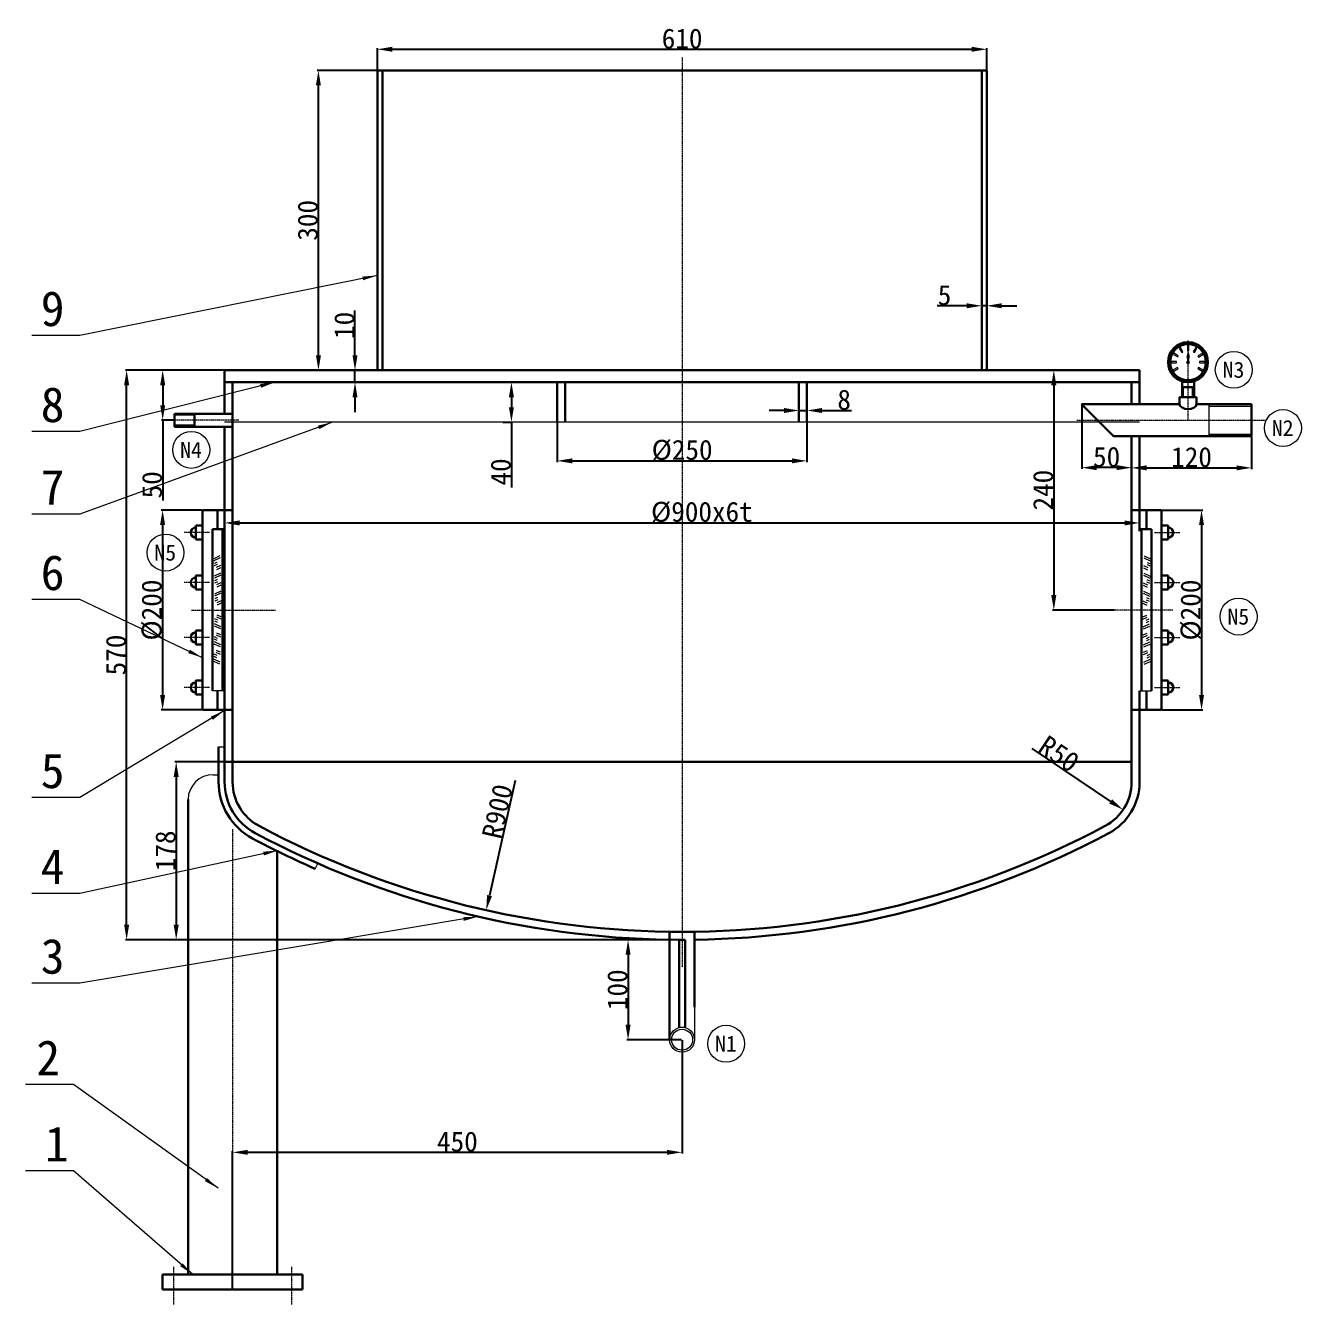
# Model space of a CAD drawing. Header units: millimetres. Extents: x 28206 to 36308, y 18744 to 24247.
# Drawn here: x 35006 to 36283, y 20072 to 21352 of the extents above; entities that cross this region are included whole.
import ezdxf

# ---------------------------------------------------------------- set-up
doc = ezdxf.new("R2010")
doc.units = ezdxf.units.MM
doc.header["$LTSCALE"] = 0.2
doc.linetypes.add('ACAD_ISO10W100', pattern=[18, 12, -3, 0, -3])
for name, color, linetype, lineweight in [('2', 1, 'Continuous', 18), ('中心线', 5, 'ACAD_ISO10W100', 13), ('粗实线', 1, 'Continuous', 30), ('细实线', 6, 'Continuous', 13)]:
    doc.layers.add(name, color=color, linetype=linetype, lineweight=lineweight)
doc.dimstyles.new('ISO-25', dxfattribs={"dimtxt": 20, "dimasz": 15, "dimexe": 1.25, "dimexo": 0.625, "dimtad": 1, "dimtxsty": 'Standard', "dimcen": 2.5, "dimdle": 30, "dimadec": 0, "dimazin": 0, "dimtfac": 1, "dimtmove": 0, "dimatfit": 3, "dimfxl": 1, "dimarcsym": 0})

# ---------------------------------------------------------------- blocks, each defined once
blk = doc.blocks.new('*X23')
at = {"layer": '细实线', "ltscale": 0.5}
blk.add_hatch(color=0, dxfattribs=at).paths.add_polyline_path([(36093.9, 20578), (36091.1, 20573.8), (36105, 20567.6)], flags=0)
at = {"layer": '细实线', "color": 0, "lineweight": -2, "ltscale": 0.5}
blk.add_line((36013.6, 20628.8), (36092.5, 20575.9), dxfattribs=at)
at = {"layer": '细实线', "color": 0, "ltscale": 0.5, "insert": (36040.8, 20623.4), "char_height": 20, "width": 88.723, "attachment_point": 5, "rotation": 326.1699}
blk.add_mtext('R50', dxfattribs=at)
blk = doc.blocks.new('*X24')
at = {"layer": '细实线', "ltscale": 0.5}
blk.add_hatch(color=0, dxfattribs=at).paths.add_polyline_path([(35468.2, 20482.2), (35473.1, 20481.1), (35467.4, 20467)], flags=0)
at = {"layer": '细实线', "color": 0, "lineweight": -2, "ltscale": 0.5}
blk.add_line((35496.3, 20596.7), (35470.6, 20481.7), dxfattribs=at)
at = {"layer": '细实线', "color": 0, "ltscale": 0.5, "insert": (35478.6, 20565.9), "char_height": 20, "width": 108.889, "attachment_point": 5, "rotation": 77.4157}
blk.add_mtext('R900', dxfattribs=at)
blk = doc.blocks.new('*X25')
at = {"layer": '细实线', "ltscale": 0.5}
for points in [[(35154.5, 20600.4), (35159.5, 20600.4), (35157, 20615.4)], [(35154.5, 20452.4), (35159.5, 20452.4), (35157, 20437.4)]]:
    blk.add_hatch(color=0, dxfattribs=at).paths.add_polyline_path(points, flags=0)
at = {"layer": '细实线', "color": 0, "lineweight": -2, "ltscale": 0.5}
for p, q in [((35333.1, 20615.4), (35155.8, 20615.4)), ((35157, 20600.4), (35157, 20452.4)), ((35662.8, 20437.4), (35155.8, 20437.4))]:
    blk.add_line(p, q, dxfattribs=at)
at = {"layer": '细实线', "color": 0, "ltscale": 0.5, "insert": (35146.4, 20526.4), "char_height": 20, "width": 75.556, "attachment_point": 5, "rotation": 90}
blk.add_mtext('178', dxfattribs=at)
blk = doc.blocks.new('*X26')
at = {"layer": '细实线', "ltscale": 0.5}
for points in [[(35104.9, 20992.4), (35109.9, 20992.4), (35107.4, 21007.4)], [(35104.9, 20452.4), (35109.9, 20452.4), (35107.4, 20437.4)]]:
    blk.add_hatch(color=0, dxfattribs=at).paths.add_polyline_path(points, flags=0)
at = {"layer": '细实线', "color": 0, "lineweight": -2, "ltscale": 0.5}
for p, q in [((35280.8, 21007.4), (35106.2, 21007.4)), ((35107.4, 20452.4), (35107.4, 20992.4)), ((35187.7, 20437.4), (35106.2, 20437.4))]:
    blk.add_line(p, q, dxfattribs=at)
at = {"layer": '细实线', "color": 0, "ltscale": 0.5, "insert": (35096.8, 20722.4), "char_height": 20, "width": 79.111, "attachment_point": 5, "rotation": 90}
blk.add_mtext('570', dxfattribs=at)
blk = doc.blocks.new('*X27')
at = {"layer": '细实线', "ltscale": 0.5}
for points in [[(35141, 20992.4), (35146, 20992.4), (35143.5, 21007.4)], [(35141, 20972.4), (35146, 20972.4), (35143.5, 20957.4)]]:
    blk.add_hatch(color=0, dxfattribs=at).paths.add_polyline_path(points, flags=0)
at = {"layer": '细实线', "color": 0, "lineweight": -2, "ltscale": 0.5}
for p, q in [((35154.8, 21007.4), (35142.2, 21007.4)), ((35143.5, 20992.4), (35143.5, 20972.4)), ((35154.8, 20957.4), (35142.2, 20957.4)), ((35143.5, 20957.4), (35143.5, 20877))]:
    blk.add_line(p, q, dxfattribs=at)
at = {"layer": '细实线', "color": 0, "ltscale": 0.5, "insert": (35132.9, 20892.7), "char_height": 20, "width": 50.667, "attachment_point": 5, "rotation": 90}
blk.add_mtext('50', dxfattribs=at)
blk = doc.blocks.new('*X28')
at = {"layer": '细实线', "ltscale": 0.5}
for points in [[(36128.5, 20912.2), (36128.5, 20907.2), (36113.5, 20909.7)], [(36218.5, 20912.2), (36218.5, 20907.2), (36233.5, 20909.7)]]:
    blk.add_hatch(color=0, dxfattribs=at).paths.add_polyline_path(points, flags=0)
at = {"layer": '细实线', "color": 0, "lineweight": -2, "ltscale": 0.5}
for p, q in [((36113.5, 20940.8), (36113.5, 20908.4)), ((36233.5, 20940.8), (36233.5, 20908.4)), ((36128.5, 20909.7), (36218.5, 20909.7))]:
    blk.add_line(p, q, dxfattribs=at)
at = {"layer": '细实线', "color": 0, "ltscale": 0.5, "insert": (36173.5, 20920.3), "char_height": 20, "width": 76, "attachment_point": 5}
blk.add_mtext('120', dxfattribs=at)
blk = doc.blocks.new('*X29')
at = {"layer": '细实线', "ltscale": 0.5}
for points in [[(36078.5, 20912.4), (36078.5, 20907.4), (36063.5, 20909.9)], [(36098.5, 20912.4), (36098.5, 20907.4), (36113.5, 20909.9)]]:
    blk.add_hatch(color=0, dxfattribs=at).paths.add_polyline_path(points, flags=0)
at = {"layer": '细实线', "color": 0, "lineweight": -2, "ltscale": 0.5}
for p, q in [((36063.5, 20972.8), (36063.5, 20908.7)), ((36113.5, 20918.1), (36113.5, 20908.7)), ((36098.5, 20909.9), (36078.5, 20909.9))]:
    blk.add_line(p, q, dxfattribs=at)
at = {"layer": '细实线', "color": 0, "ltscale": 0.5, "insert": (36088.5, 20920.6), "char_height": 20, "width": 50.667, "attachment_point": 5}
blk.add_mtext('50', dxfattribs=at)
blk = doc.blocks.new('*X30')
at = {"layer": '细实线', "ltscale": 0.5}
for points in [[(35553.5, 20919.2), (35553.5, 20914.2), (35538.5, 20916.7)], [(35773.5, 20919.2), (35773.5, 20914.2), (35788.5, 20916.7)]]:
    blk.add_hatch(color=0, dxfattribs=at).paths.add_polyline_path(points, flags=0)
at = {"layer": '细实线', "color": 0, "lineweight": -2, "ltscale": 0.5}
for p, q in [((35538.5, 20954.8), (35538.5, 20915.5)), ((35788.5, 20954.8), (35788.5, 20915.5)), ((35553.5, 20916.7), (35773.5, 20916.7))]:
    blk.add_line(p, q, dxfattribs=at)
at = {"layer": '细实线', "color": 0, "ltscale": 0.5, "insert": (35663.5, 20927.3), "char_height": 20, "width": 109.778, "attachment_point": 5}
blk.add_mtext('%%C250', dxfattribs=at)
blk = doc.blocks.new('*X31')
at = {"layer": '细实线', "ltscale": 0.5}
for points in [[(35490.1, 20980.4), (35495.1, 20980.4), (35492.6, 20995.4)], [(35490.1, 20970.4), (35495.1, 20970.4), (35492.6, 20955.4)]]:
    blk.add_hatch(color=0, dxfattribs=at).paths.add_polyline_path(points, flags=0)
at = {"layer": '细实线', "color": 0, "lineweight": -2, "ltscale": 0.5}
for p, q in [((35484.1, 20995.4), (35493.8, 20995.4)), ((35492.6, 20980.4), (35492.6, 20970.4)), ((35484.1, 20955.4), (35493.8, 20955.4)), ((35492.6, 20955.4), (35492.6, 20890))]:
    blk.add_line(p, q, dxfattribs=at)
at = {"layer": '细实线', "color": 0, "ltscale": 0.5, "insert": (35482, 20905.6), "char_height": 20, "width": 52, "attachment_point": 5, "rotation": 90}
blk.add_mtext('40', dxfattribs=at)
blk = doc.blocks.new('*X32')
at = {"layer": '细实线', "ltscale": 0.5}
for points in [[(35333.5, 21022.4), (35338.5, 21022.4), (35336, 21007.4)], [(35333.5, 20980.4), (35338.5, 20980.4), (35336, 20995.4)]]:
    blk.add_hatch(color=0, dxfattribs=at).paths.add_polyline_path(points, flags=0)
at = {"layer": '细实线', "color": 0, "lineweight": -2, "ltscale": 0.5}
for p, q in [((35336, 21022.4), (35336, 21067.2)), ((35312.8, 21007.4), (35337.3, 21007.4)), ((35336, 20995.4), (35336, 21007.4)), ((35312.8, 20995.4), (35337.3, 20995.4)), ((35336, 20980.4), (35336, 20965.4))]:
    blk.add_line(p, q, dxfattribs=at)
at = {"layer": '细实线', "color": 0, "ltscale": 0.5, "insert": (35325.4, 21052.3), "char_height": 20, "width": 47.556, "attachment_point": 5, "rotation": 90}
blk.add_mtext('10', dxfattribs=at)
blk = doc.blocks.new('*X33')
at = {"layer": '细实线', "ltscale": 0.5}
for points in [[(35296.9, 21292.4), (35301.9, 21292.4), (35299.4, 21307.4)], [(35296.9, 21022.4), (35301.9, 21022.4), (35299.4, 21007.4)]]:
    blk.add_hatch(color=0, dxfattribs=at).paths.add_polyline_path(points, flags=0)
at = {"layer": '细实线', "color": 0, "lineweight": -2, "ltscale": 0.5}
for p, q in [((35401, 21307.4), (35298.2, 21307.4)), ((35299.4, 21022.4), (35299.4, 21292.4)), ((35311.6, 21007.4), (35298.2, 21007.4))]:
    blk.add_line(p, q, dxfattribs=at)
at = {"layer": '细实线', "color": 0, "ltscale": 0.5, "insert": (35288.8, 21157.4), "char_height": 20, "width": 79.111, "attachment_point": 5, "rotation": 90}
blk.add_mtext('300', dxfattribs=at)
blk = doc.blocks.new('*X34')
at = {"layer": '细实线', "ltscale": 0.5}
for points in [[(35373.5, 21331.1), (35373.5, 21326.1), (35358.5, 21328.6)], [(35953.5, 21331.1), (35953.5, 21326.1), (35968.5, 21328.6)]]:
    blk.add_hatch(color=0, dxfattribs=at).paths.add_polyline_path(points, flags=0)
at = {"layer": '细实线', "color": 0, "lineweight": -2, "ltscale": 0.5}
for p, q in [((35358.5, 21289), (35358.5, 21329.8)), ((35373.5, 21328.6), (35953.5, 21328.6)), ((35968.5, 21265.7), (35968.5, 21329.8))]:
    blk.add_line(p, q, dxfattribs=at)
at = {"layer": '细实线', "color": 0, "ltscale": 0.5, "insert": (35663.5, 21339.2), "char_height": 20, "width": 79.778, "attachment_point": 5}
blk.add_mtext('610', dxfattribs=at)
blk = doc.blocks.new('*X35')
at = {"layer": '细实线', "ltscale": 0.5}
for points in [[(35948.5, 21074.4), (35948.5, 21069.4), (35963.5, 21071.9)], [(35983.5, 21074.4), (35983.5, 21069.4), (35968.5, 21071.9)]]:
    blk.add_hatch(color=0, dxfattribs=at).paths.add_polyline_path(points, flags=0)
at = {"layer": '细实线', "color": 0, "lineweight": -2, "ltscale": 0.5}
for p, q in [((35963.5, 21080), (35963.5, 21070.6)), ((35968.5, 21080), (35968.5, 21070.6)), ((35948.5, 21071.9), (35918.9, 21071.9)), ((35968.5, 21071.9), (35963.5, 21071.9)), ((35983.5, 21071.9), (35998.5, 21071.9))]:
    blk.add_line(p, q, dxfattribs=at)
at = {"layer": '细实线', "color": 0, "ltscale": 0.5, "insert": (35926.2, 21082.5), "char_height": 20, "width": 21.556, "attachment_point": 5}
blk.add_mtext('5', dxfattribs=at)
blk = doc.blocks.new('*X36')
at = {"layer": '细实线', "ltscale": 0.5}
for points in [[(35765.5, 20969.6), (35765.5, 20964.6), (35780.5, 20967.1)], [(35803.5, 20969.6), (35803.5, 20964.6), (35788.5, 20967.1)]]:
    blk.add_hatch(color=0, dxfattribs=at).paths.add_polyline_path(points, flags=0)
at = {"layer": '细实线', "color": 0, "lineweight": -2, "ltscale": 0.5}
for p, q in [((35765.5, 20967.1), (35750.5, 20967.1)), ((35780.5, 20967.8), (35780.5, 20965.9)), ((35780.5, 20967.1), (35788.5, 20967.1)), ((35788.5, 20967.8), (35788.5, 20965.9)), ((35803.5, 20967.1), (35833, 20967.1))]:
    blk.add_line(p, q, dxfattribs=at)
at = {"layer": '细实线', "color": 0, "ltscale": 0.5, "insert": (35825.7, 20977.8), "char_height": 20, "width": 22.667, "attachment_point": 5}
blk.add_mtext('8', dxfattribs=at)
blk = doc.blocks.new('*X37')
at = {"layer": '细实线', "ltscale": 0.5}
for points in [[(35220.5, 20857.1), (35220.5, 20852.1), (35205.5, 20854.6)], [(36106.5, 20857.1), (36106.5, 20852.1), (36121.5, 20854.6)]]:
    blk.add_hatch(color=0, dxfattribs=at).paths.add_polyline_path(points, flags=0)
at = {"layer": '细实线', "color": 0, "lineweight": -2, "ltscale": 0.5}
for p, q in [((35205.5, 20749.6), (35205.5, 20855.9)), ((35220.5, 20854.6), (36106.5, 20854.6)), ((36121.5, 20846.2), (36121.5, 20855.9))]:
    blk.add_line(p, q, dxfattribs=at)
at = {"layer": '细实线', "color": 0, "ltscale": 0.5, "insert": (35683.3, 20865.3), "char_height": 20, "width": 193.778, "attachment_point": 5}
blk.add_mtext('%%C900x6t', dxfattribs=at)
blk = doc.blocks.new('*X38')
at = {"layer": '细实线', "ltscale": 0.5}
for points in [[(36033.1, 20992.4), (36038.1, 20992.4), (36035.6, 21007.4)], [(36033.1, 20782.4), (36038.1, 20782.4), (36035.6, 20767.4)]]:
    blk.add_hatch(color=0, dxfattribs=at).paths.add_polyline_path(points, flags=0)
at = {"layer": '细实线', "color": 0, "lineweight": -2, "ltscale": 0.5}
for p, q in [((36044.8, 21007.4), (36034.4, 21007.4)), ((36035.6, 20992.4), (36035.6, 20782.4)), ((36096.1, 20767.4), (36034.4, 20767.4))]:
    blk.add_line(p, q, dxfattribs=at)
at = {"layer": '细实线', "color": 0, "ltscale": 0.5, "insert": (36025, 20887.4), "char_height": 20, "width": 79.556, "attachment_point": 5, "rotation": 90}
blk.add_mtext('240', dxfattribs=at)
blk = doc.blocks.new('*X39')
at = {"layer": '细实线', "ltscale": 0.5}
for points in [[(36181, 20852.4), (36186, 20852.4), (36183.5, 20867.4)], [(36181, 20682.4), (36186, 20682.4), (36183.5, 20667.4)]]:
    blk.add_hatch(color=0, dxfattribs=at).paths.add_polyline_path(points, flags=0)
at = {"layer": '细实线', "color": 0, "lineweight": -2, "ltscale": 0.5}
for p, q in [((36144.1, 20867.4), (36184.8, 20867.4)), ((36183.5, 20852.4), (36183.5, 20682.4)), ((36144.1, 20667.4), (36184.8, 20667.4))]:
    blk.add_line(p, q, dxfattribs=at)
at = {"layer": '细实线', "color": 0, "ltscale": 0.5, "insert": (36172.9, 20767.4), "char_height": 20, "width": 109.778, "attachment_point": 5, "rotation": 90}
blk.add_mtext('%%C200', dxfattribs=at)
blk = doc.blocks.new('*X44')
at = {"layer": '细实线', "linetype": 'Continuous', "ltscale": 0.5}
blk.add_hatch(color=0, dxfattribs=at).paths.add_polyline_path([(35173.5, 20102.4), (35161, 20110.8), (35163.4, 20113.7)], flags=0)
blk.add_hatch(color=0, dxfattribs=at).paths.add_polyline_path([(35173.5, 20102.4), (35161, 20110.8), (35163.4, 20113.7)], flags=0)
at = {"layer": '细实线', "color": 0, "linetype": 'Continuous', "ltscale": 0.5}
for p, q in [((35054.1, 20206.2), (35006.2, 20206.2)), ((35054.1, 20206.2), (35006.2, 20206.2)), ((35173.5, 20102.4), (35054.1, 20206.2)), ((35173.5, 20102.4), (35054.1, 20206.2))]:
    blk.add_line(p, q, dxfattribs=at)
at = {"layer": '细实线', "color": 0, "ltscale": 0.5}
blk.add_line((35006.2, 20206.2), (35006.2, 20206.2), dxfattribs=at)
blk.add_line((35006.2, 20206.2), (35006.2, 20206.2), dxfattribs=at)
blk = doc.blocks.new('*X45')
at = {"layer": '细实线', "linetype": 'Continuous', "ltscale": 0.5}
blk.add_hatch(color=0, dxfattribs=at).paths.add_polyline_path([(35199, 20188.7), (35185.7, 20195.9), (35187.9, 20198.9)], flags=0)
blk.add_hatch(color=0, dxfattribs=at).paths.add_polyline_path([(35199, 20188.7), (35185.7, 20195.9), (35187.9, 20198.9)], flags=0)
at = {"layer": '细实线', "color": 0, "linetype": 'Continuous', "ltscale": 0.5}
for p, q in [((35054.1, 20292.5), (35006.2, 20292.5)), ((35054.1, 20292.5), (35006.2, 20292.5)), ((35199, 20188.7), (35054.1, 20292.5)), ((35199, 20188.7), (35054.1, 20292.5))]:
    blk.add_line(p, q, dxfattribs=at)
at = {"layer": '细实线', "color": 0, "ltscale": 0.5}
blk.add_line((35006.2, 20292.5), (35006.2, 20292.5), dxfattribs=at)
blk.add_line((35006.2, 20292.5), (35006.2, 20292.5), dxfattribs=at)
blk = doc.blocks.new('*X46')
at = {"layer": '细实线', "linetype": 'Continuous', "ltscale": 0.5}
blk.add_hatch(color=0, dxfattribs=at).paths.add_polyline_path([(35459.4, 20460.6), (35444.9, 20456.3), (35444.3, 20460)], flags=0)
blk.add_hatch(color=0, dxfattribs=at).paths.add_polyline_path([(35459.4, 20460.6), (35444.9, 20456.3), (35444.3, 20460)], flags=0)
at = {"layer": '细实线', "color": 0, "linetype": 'Continuous', "ltscale": 0.5}
for p, q in [((35459.4, 20460.6), (35060.5, 20394.1)), ((35459.4, 20460.6), (35060.5, 20394.1)), ((35060.5, 20394.1), (35012.6, 20394.1)), ((35060.5, 20394.1), (35012.6, 20394.1))]:
    blk.add_line(p, q, dxfattribs=at)
at = {"layer": '细实线', "color": 0, "ltscale": 0.5}
blk.add_line((35012.6, 20394.1), (35012.6, 20394.1), dxfattribs=at)
blk.add_line((35012.6, 20394.1), (35012.6, 20394.1), dxfattribs=at)
blk = doc.blocks.new('*X47')
at = {"layer": '细实线', "linetype": 'Continuous', "ltscale": 0.5}
blk.add_hatch(color=0, dxfattribs=at).paths.add_polyline_path([(35259.1, 20526.8), (35244.8, 20521.8), (35244, 20525.5)], flags=0)
blk.add_hatch(color=0, dxfattribs=at).paths.add_polyline_path([(35259.1, 20526.8), (35244.8, 20521.8), (35244, 20525.5)], flags=0)
at = {"layer": '细实线', "color": 0, "linetype": 'Continuous', "ltscale": 0.5}
for p, q in [((35259.1, 20526.8), (35060.5, 20483.7)), ((35259.1, 20526.8), (35060.5, 20483.7)), ((35060.5, 20483.7), (35012.6, 20483.7)), ((35060.5, 20483.7), (35012.6, 20483.7))]:
    blk.add_line(p, q, dxfattribs=at)
at = {"layer": '细实线', "color": 0, "ltscale": 0.5}
blk.add_line((35012.6, 20483.7), (35012.6, 20483.7), dxfattribs=at)
blk.add_line((35012.6, 20483.7), (35012.6, 20483.7), dxfattribs=at)
blk = doc.blocks.new('*X48')
at = {"layer": '细实线', "linetype": 'Continuous', "ltscale": 0.5}
blk.add_hatch(color=0, dxfattribs=at).paths.add_polyline_path([(35205.5, 20666.9), (35193.6, 20657.5), (35191.6, 20660.7)], flags=0)
blk.add_hatch(color=0, dxfattribs=at).paths.add_polyline_path([(35205.5, 20666.9), (35193.6, 20657.5), (35191.6, 20660.7)], flags=0)
at = {"layer": '细实线', "color": 0, "linetype": 'Continuous', "ltscale": 0.5}
for p, q in [((35205.5, 20666.9), (35060.5, 20579.8)), ((35205.5, 20666.9), (35060.5, 20579.8)), ((35060.5, 20579.8), (35012.6, 20579.8)), ((35060.5, 20579.8), (35012.6, 20579.8))]:
    blk.add_line(p, q, dxfattribs=at)
at = {"layer": '细实线', "color": 0, "ltscale": 0.5}
blk.add_line((35012.6, 20579.8), (35012.6, 20579.8), dxfattribs=at)
blk.add_line((35012.6, 20579.8), (35012.6, 20579.8), dxfattribs=at)
blk = doc.blocks.new('*X49')
at = {"layer": '细实线', "linetype": 'Continuous', "ltscale": 0.5}
blk.add_hatch(color=0, dxfattribs=at).paths.add_polyline_path([(35183.5, 20719.6), (35169.1, 20724.3), (35170.7, 20727.7)], flags=0)
blk.add_hatch(color=0, dxfattribs=at).paths.add_polyline_path([(35183.5, 20719.6), (35169.1, 20724.3), (35170.7, 20727.7)], flags=0)
at = {"layer": '细实线', "color": 0, "linetype": 'Continuous', "ltscale": 0.5}
for p, q in [((35060.5, 20778), (35012.6, 20778)), ((35060.5, 20778), (35012.6, 20778)), ((35183.5, 20719.6), (35060.5, 20778)), ((35183.5, 20719.6), (35060.5, 20778))]:
    blk.add_line(p, q, dxfattribs=at)
at = {"layer": '细实线', "color": 0, "ltscale": 0.5}
blk.add_line((35012.6, 20778), (35012.6, 20778), dxfattribs=at)
blk.add_line((35012.6, 20778), (35012.6, 20778), dxfattribs=at)
blk = doc.blocks.new('*X50')
at = {"layer": '细实线', "linetype": 'Continuous', "ltscale": 0.5}
blk.add_hatch(color=0, dxfattribs=at).paths.add_polyline_path([(35313.6, 20955.4), (35300.1, 20948.5), (35298.8, 20952)], flags=0)
blk.add_hatch(color=0, dxfattribs=at).paths.add_polyline_path([(35313.6, 20955.4), (35300.1, 20948.5), (35298.8, 20952)], flags=0)
at = {"layer": '细实线', "color": 0, "linetype": 'Continuous', "ltscale": 0.5}
for p, q in [((35313.6, 20955.4), (35060.5, 20863.5)), ((35313.6, 20955.4), (35060.5, 20863.5)), ((35060.5, 20863.5), (35012.6, 20863.5)), ((35060.5, 20863.5), (35012.6, 20863.5))]:
    blk.add_line(p, q, dxfattribs=at)
at = {"layer": '细实线', "color": 0, "ltscale": 0.5}
blk.add_line((35012.6, 20863.5), (35012.6, 20863.5), dxfattribs=at)
blk.add_line((35012.6, 20863.5), (35012.6, 20863.5), dxfattribs=at)
blk = doc.blocks.new('*X51')
at = {"layer": '细实线', "linetype": 'Continuous', "ltscale": 0.5}
blk.add_hatch(color=0, dxfattribs=at).paths.add_polyline_path([(35256, 20995.4), (35242, 20989.9), (35241, 20993.6)], flags=0)
blk.add_hatch(color=0, dxfattribs=at).paths.add_polyline_path([(35256, 20995.4), (35242, 20989.9), (35241, 20993.6)], flags=0)
at = {"layer": '细实线', "color": 0, "linetype": 'Continuous', "ltscale": 0.5}
for p, q in [((35256, 20995.4), (35060.5, 20946.1)), ((35256, 20995.4), (35060.5, 20946.1)), ((35060.5, 20946.1), (35012.6, 20946.1)), ((35060.5, 20946.1), (35012.6, 20946.1))]:
    blk.add_line(p, q, dxfattribs=at)
at = {"layer": '细实线', "color": 0, "ltscale": 0.5}
blk.add_line((35012.6, 20946.1), (35012.6, 20946.1), dxfattribs=at)
blk.add_line((35012.6, 20946.1), (35012.6, 20946.1), dxfattribs=at)
blk = doc.blocks.new('*X52')
at = {"layer": '细实线', "linetype": 'Continuous', "ltscale": 0.5}
blk.add_hatch(color=0, dxfattribs=at).paths.add_polyline_path([(35358.5, 21102.3), (35344.1, 21097.5), (35343.4, 21101.1)], flags=0)
blk.add_hatch(color=0, dxfattribs=at).paths.add_polyline_path([(35358.5, 21102.3), (35344.1, 21097.5), (35343.4, 21101.1)], flags=0)
at = {"layer": '细实线', "color": 0, "linetype": 'Continuous', "ltscale": 0.5}
for p, q in [((35358.5, 21102.3), (35060.5, 21042.2)), ((35358.5, 21102.3), (35060.5, 21042.2)), ((35060.5, 21042.2), (35012.6, 21042.2)), ((35060.5, 21042.2), (35012.6, 21042.2))]:
    blk.add_line(p, q, dxfattribs=at)
at = {"layer": '细实线', "color": 0, "ltscale": 0.5}
blk.add_line((35012.6, 21042.2), (35012.6, 21042.2), dxfattribs=at)
blk.add_line((35012.6, 21042.2), (35012.6, 21042.2), dxfattribs=at)
blk = doc.blocks.new('*X53')
at = {"layer": '细实线', "ltscale": 0.5}
for points in [[(35140.9, 20852.4), (35145.9, 20852.4), (35143.4, 20867.4)], [(35140.9, 20682.4), (35145.9, 20682.4), (35143.4, 20667.4)]]:
    blk.add_hatch(color=0, dxfattribs=at).paths.add_polyline_path(points, flags=0)
at = {"layer": '细实线', "color": 0, "lineweight": -2, "ltscale": 0.5}
for p, q in [((35182.8, 20867.4), (35142.1, 20867.4)), ((35143.4, 20852.4), (35143.4, 20682.4)), ((35182.8, 20667.4), (35142.1, 20667.4))]:
    blk.add_line(p, q, dxfattribs=at)
at = {"layer": '细实线', "color": 0, "ltscale": 0.5, "insert": (35132.8, 20767.4), "char_height": 20, "width": 109.778, "attachment_point": 5, "rotation": 90}
blk.add_mtext('%%C200', dxfattribs=at)
blk = doc.blocks.new('*X54')
at = {"layer": '2', "ltscale": 0.5}
for points in [[(35606.9, 20422.4), (35611.9, 20422.4), (35609.4, 20437.4)], [(35606.9, 20352.4), (35611.9, 20352.4), (35609.4, 20337.4)]]:
    blk.add_hatch(color=0, dxfattribs=at).paths.add_polyline_path(points, flags=0)
at = {"layer": '2', "color": 0, "lineweight": -2, "ltscale": 0.5}
for p, q in [((35662.8, 20437.4), (35608.2, 20437.4)), ((35609.4, 20422.4), (35609.4, 20352.4)), ((35662.8, 20337.4), (35608.2, 20337.4))]:
    blk.add_line(p, q, dxfattribs=at)
at = {"layer": '2', "color": 0, "ltscale": 0.5, "insert": (35598.8, 20387.4), "char_height": 20, "width": 76, "attachment_point": 5, "rotation": 90}
blk.add_mtext('100', dxfattribs=at)
blk = doc.blocks.new('*X55')
at = {"layer": '2', "ltscale": 0.5}
for points in [[(35228.5, 20227.2), (35228.5, 20222.2), (35213.5, 20224.7)], [(35648.5, 20227.2), (35648.5, 20222.2), (35663.5, 20224.7)]]:
    blk.add_hatch(color=0, dxfattribs=at).paths.add_polyline_path(points, flags=0)
at = {"layer": '2', "color": 0, "lineweight": -2, "ltscale": 0.5}
for p, q in [((35663.5, 20336.8), (35663.5, 20223.4)), ((35213.5, 20088), (35213.5, 20225.9)), ((35228.5, 20224.7), (35648.5, 20224.7))]:
    blk.add_line(p, q, dxfattribs=at)
at = {"layer": '2', "color": 0, "ltscale": 0.5, "insert": (35438.5, 20235.3), "char_height": 20, "width": 80.444, "attachment_point": 5}
blk.add_mtext('450', dxfattribs=at)

msp = doc.modelspace()

# ---------------------------------------------------------------- linework, layer by layer
at = {"layer": '2', "ltscale": 0.5}
for p, q in [((35199.452, 20630.645), (35205.452, 20630.645)), ((35296.274, 20508.395), (35298.685, 20513.89))]:
    msp.add_line(p, q, dxfattribs=at)
msp.add_arc((35193.953, 20577.65), 25, 90, 180, dxfattribs=at)
at = {"layer": '中心线', "ltscale": 0.5}
for p, q in [((35663.452, 21320.269), (35663.452, 20409.898)), ((36169.951, 20957.545), (36169.951, 21037.102)), ((35219.77, 20957.4), (35152.232, 20957.4)), ((36058.804, 20957.4), (36247.335, 20957.4)), ((35190.375, 20844.856), (35165.139, 20844.856)), ((36136.529, 20844.856), (36161.765, 20844.856)), ((35190.375, 20794.828), (35165.139, 20794.828)), ((36136.529, 20794.828), (36161.765, 20794.828)), ((35172.243, 20767.4), (35256.285, 20767.4)), ((36154.661, 20767.4), (36070.618, 20767.4)), ((35190.375, 20739.971), (35165.139, 20739.971)), ((36136.529, 20739.971), (36161.765, 20739.971)), ((35190.375, 20689.943), (35165.139, 20689.943)), ((36136.529, 20689.943), (36161.765, 20689.943)), ((35213.453, 20547.996), (35213.453, 20087.4)), ((35154.308, 20110.187), (35154.308, 20072.49)), ((35272.597, 20110.187), (35272.597, 20072.49))]:
    msp.add_line(p, q, dxfattribs=at)
at = {"layer": '粗实线', "ltscale": 0.5}
for p, q in [((35358.452, 21307.4), (35358.452, 21007.4)), ((35968.452, 21307.4), (35358.452, 21307.4)), ((35363.452, 21307.4), (35363.452, 21007.4)), ((35963.452, 21307.4), (35963.452, 21007.4)), ((35968.452, 21307.4), (35968.452, 21007.4)), ((36121.452, 21007.4), (35205.452, 21007.4)), ((35205.452, 21007.4), (35205.452, 20963.9)), ((36121.452, 21007.4), (36121.452, 20973.4)), ((36121.452, 20995.4), (35205.452, 20995.4)), ((35213.452, 20995.4), (35213.452, 20595.4)), ((35538.452, 20995.4), (35538.452, 20955.4)), ((35546.452, 20995.4), (35546.452, 20955.4)), ((35780.452, 20995.4), (35780.452, 20955.4)), ((35788.452, 20995.4), (35788.452, 20955.4)), ((36113.452, 20995.4), (36113.452, 20973.4)), ((36163.951, 20980.354), (36163.951, 20996.339)), ((36163.951, 20990.304), (36175.951, 20990.304)), ((36175.951, 20980.354), (36175.951, 20996.339)), ((36161.451, 20973.4), (36161.451, 20980.354)), ((36161.451, 20980.354), (36178.451, 20980.354)), ((36178.451, 20973.4), (36178.451, 20980.354)), ((35213.452, 20963.9), (35155.452, 20963.9)), ((35155.452, 20963.9), (35155.452, 20950.9)), ((35175.452, 20963.9), (35175.452, 20950.9)), ((36063.452, 20973.4), (36161.451, 20973.4)), ((36063.452, 20973.4), (36095.452, 20941.4)), ((36178.451, 20973.4), (36233.452, 20973.4)), ((36233.452, 20973.4), (36233.452, 20941.4)), ((35213.452, 20950.9), (35155.452, 20950.9)), ((35205.452, 20950.9), (35205.452, 20595.4)), ((36095.452, 20941.4), (36233.452, 20941.4)), ((36113.452, 20941.4), (36113.452, 20595.4)), ((36121.452, 20941.4), (36121.452, 20848.312)), ((35183.452, 20867.4), (35183.452, 20667.4)), ((35183.452, 20867.4), (35213.452, 20867.4)), ((35198.452, 20848.312), (35198.452, 20867.4)), ((36143.452, 20867.4), (36113.452, 20867.4)), ((36128.452, 20848.312), (36128.452, 20867.4)), ((36143.452, 20867.4), (36143.452, 20667.4)), ((35183.452, 20851.867), (35176.707, 20851.867)), ((35176.707, 20851.867), (35176.707, 20844.856)), ((36143.452, 20851.867), (36150.196, 20851.867)), ((36150.196, 20851.867), (36150.196, 20844.856)), ((35176.707, 20837.845), (35176.707, 20844.856)), ((35183.452, 20837.845), (35176.707, 20837.845)), ((35193.452, 20848.312), (35193.452, 20686.487)), ((35205.452, 20848.312), (35193.452, 20848.312)), ((35203.452, 20848.312), (35203.452, 20686.487)), ((36121.452, 20848.312), (36133.452, 20848.312)), ((36123.452, 20848.312), (36123.452, 20686.487)), ((36133.452, 20848.312), (36133.452, 20686.487)), ((36143.452, 20837.845), (36150.196, 20837.845)), ((36150.196, 20837.845), (36150.196, 20844.856)), ((35183.452, 20801.839), (35176.707, 20801.839)), ((35176.707, 20801.839), (35176.707, 20794.828)), ((36143.452, 20801.839), (36150.196, 20801.839)), ((36150.196, 20801.839), (36150.196, 20794.828)), ((35176.707, 20787.818), (35176.707, 20794.828)), ((35183.452, 20787.818), (35176.707, 20787.818)), ((36143.452, 20787.818), (36150.196, 20787.818)), ((36150.196, 20787.818), (36150.196, 20794.828)), ((35183.452, 20746.982), (35176.707, 20746.982)), ((35176.707, 20746.982), (35176.707, 20739.971)), ((36143.452, 20746.982), (36150.196, 20746.982)), ((36150.196, 20746.982), (36150.196, 20739.971)), ((35176.707, 20732.96), (35176.707, 20739.971)), ((36150.196, 20732.96), (36150.196, 20739.971)), ((35183.452, 20732.96), (35176.707, 20732.96)), ((36143.452, 20732.96), (36150.196, 20732.96)), ((35183.452, 20696.954), (35176.707, 20696.954)), ((35176.707, 20696.954), (35176.707, 20689.943)), ((36143.452, 20696.954), (36150.196, 20696.954)), ((36150.196, 20696.954), (36150.196, 20689.943)), ((35176.707, 20682.933), (35176.707, 20689.943)), ((35183.452, 20682.933), (35176.707, 20682.933)), ((35198.452, 20686.487), (35198.452, 20667.4)), ((36121.452, 20686.492), (36121.452, 20595.4)), ((36128.452, 20686.487), (36128.452, 20667.4)), ((36143.452, 20682.933), (36150.196, 20682.933)), ((36150.196, 20682.933), (36150.196, 20689.943)), ((35183.452, 20667.4), (35213.452, 20667.4)), ((36143.452, 20667.4), (36113.452, 20667.4)), ((35199.452, 20630.645), (35199.452, 20595.4)), ((36113.452, 20615.4), (35205.452, 20615.4)), ((35168.953, 20577.65), (35168.953, 20102.4)), ((35257.953, 20526.587), (35257.953, 20102.4)), ((35650.952, 20445.487), (35650.952, 20337.398)), ((35675.952, 20445.487), (35675.952, 20369.898)), ((35660.452, 20437.405), (35660.452, 20349.898)), ((35666.452, 20437.405), (35666.452, 20349.898)), ((35283.453, 20102.4), (35143.453, 20102.4)), ((35143.453, 20102.4), (35143.453, 20087.4)), ((35283.453, 20102.4), (35283.453, 20087.4)), ((35283.453, 20087.4), (35143.453, 20087.4))]:
    msp.add_line(p, q, dxfattribs=at)
for radius in [20, 18]:
    msp.add_circle((36169.951, 21015.417), radius, dxfattribs=at)
for centre, radius, start, end in [((35176.707, 20844.856), 5.083, 90, 270), ((36150.196, 20844.856), 5.083, 270, 90), ((35176.707, 20794.828), 5.083, 90, 270), ((36150.196, 20794.828), 5.083, 270, 90), ((35176.707, 20739.971), 5.083, 90, 270), ((36150.196, 20739.971), 5.083, 270, 90), ((35176.707, 20689.943), 5.083, 90, 270), ((36150.196, 20689.943), 5.083, 270, 90), ((35263.452, 20595.4), 64, 180, 241.927513), ((35263.452, 20595.4), 58, 180, 241.927513), ((35263.452, 20595.4), 50, 180, 241.927513), ((36063.452, 20595.4), 50, 298.072487, 360), ((36063.452, 20595.4), 58, 298.072487, 360), ((35663.452, 21345.4), 908, 241.927513, 269.211212), ((35663.452, 21345.4), 900, 241.927513, 298.072487), ((35663.452, 21345.4), 908, 270.788788, 298.072487), ((35663.452, 21345.4), 914, 241.927513, 246.31389), ((35663.452, 21345.4), 908, 269.810696, 270.189304)]:
    msp.add_arc(centre, radius, start, end, dxfattribs=at)
msp.add_ellipse((36169.951, 20973.4), major_axis=(-8.5, 0), ratio=0.57253538, start_param=0, end_param=3.14159265, dxfattribs=at)
at = {"layer": '细实线', "ltscale": 0.5}
for p, q in [((36169.952, 21025.094), (36168.759, 21020.226)), ((36168.759, 21020.226), (36169.951, 21020.226)), ((36169.355, 21020.226), (36169.355, 21013.925)), ((36171.142, 21020.226), (36169.951, 21020.226)), ((36169.952, 21025.094), (36171.142, 21020.226)), ((36170.546, 21020.226), (36170.546, 21013.925)), ((36169.355, 21013.925), (36170.546, 21013.925)), ((36165.451, 20980.354), (36165.451, 20990.304)), ((36174.451, 20980.354), (36174.451, 20990.304)), ((36190.788, 20973.4), (36190.788, 20941.4)), ((36190.788, 20971.4), (36233.452, 20971.4)), ((35175.452, 20962.4), (35155.452, 20962.4)), ((35175.452, 20952.4), (35155.452, 20952.4)), ((36121.452, 20955.4), (35205.452, 20955.4)), ((36190.788, 20943.4), (36233.452, 20943.4)), ((35200.842, 20821.644), (35194.524, 20818.736)), ((35201.126, 20819.516), (35194.808, 20816.607)), ((35197.719, 20815.118), (35195.013, 20813.872)), ((35198.003, 20812.989), (35195.013, 20811.613)), ((35201.393, 20811.854), (35197.08, 20809.868)), ((36125.51, 20811.854), (36129.824, 20809.868)), ((36125.778, 20819.516), (36132.095, 20816.607)), ((36126.062, 20821.644), (36132.379, 20818.736)), ((36128.901, 20812.989), (36131.89, 20811.613)), ((36129.185, 20815.118), (36131.89, 20813.872)), ((35201.24, 20804.367), (35194.923, 20801.458)), ((35201.524, 20802.239), (35195.207, 20799.33)), ((35198.117, 20797.84), (35195.412, 20796.595)), ((35201.393, 20809.595), (35197.364, 20807.74)), ((36125.379, 20802.239), (36131.697, 20799.33)), ((36125.51, 20809.595), (36129.54, 20807.74)), ((36125.663, 20804.367), (36131.981, 20801.458)), ((36128.786, 20797.84), (36131.492, 20796.595)), ((35201.539, 20786.325), (35195.222, 20783.417)), ((35198.401, 20795.712), (35195.412, 20794.336)), ((35201.792, 20794.577), (35197.478, 20792.591)), ((35201.792, 20792.318), (35197.762, 20790.463)), ((36125.112, 20794.577), (36129.425, 20792.591)), ((36125.112, 20792.318), (36129.141, 20790.463)), ((36125.364, 20786.325), (36131.682, 20783.417)), ((36128.503, 20795.712), (36131.492, 20794.336)), ((35201.823, 20784.197), (35195.506, 20781.288)), ((35198.416, 20779.799), (35195.711, 20778.553)), ((35198.7, 20777.67), (35195.711, 20776.294)), ((35202.091, 20776.535), (35197.777, 20774.549)), ((35202.091, 20774.276), (35198.061, 20772.421)), ((36124.813, 20776.535), (36129.126, 20774.549)), ((36124.813, 20774.276), (36128.842, 20772.421)), ((36125.08, 20784.197), (36131.398, 20781.288)), ((36128.203, 20777.67), (36131.193, 20776.294)), ((36128.487, 20779.799), (36131.193, 20778.553)), ((35202.091, 20758.265), (35197.777, 20760.251)), ((35202.091, 20760.524), (35198.061, 20762.379)), ((36124.813, 20760.524), (36128.842, 20762.379)), ((36124.813, 20758.265), (36129.126, 20760.251)), ((35201.539, 20748.474), (35195.222, 20751.383)), ((35201.823, 20750.603), (35195.506, 20753.511)), ((35198.7, 20757.129), (35195.711, 20758.505)), ((35198.416, 20755.001), (35195.711, 20756.247)), ((36125.08, 20750.603), (36131.398, 20753.511)), ((36125.364, 20748.474), (36131.682, 20751.383)), ((36128.203, 20757.129), (36131.193, 20758.505)), ((36128.487, 20755.001), (36131.193, 20756.247)), ((35201.24, 20730.433), (35194.923, 20733.341)), ((35201.524, 20732.561), (35195.207, 20735.469)), ((35198.401, 20739.087), (35195.412, 20740.464)), ((35198.117, 20736.959), (35195.412, 20738.205)), ((35201.792, 20740.223), (35197.478, 20742.209)), ((35201.792, 20742.482), (35197.762, 20744.337)), ((36125.112, 20742.482), (36129.141, 20744.337)), ((36125.112, 20740.223), (36129.425, 20742.209)), ((36125.379, 20732.561), (36131.697, 20735.469)), ((36125.663, 20730.433), (36131.981, 20733.341)), ((36128.503, 20739.087), (36131.492, 20740.464)), ((36128.786, 20736.959), (36131.492, 20738.205)), ((35198.003, 20721.81), (35195.013, 20723.186)), ((35197.719, 20719.682), (35195.013, 20720.928)), ((35201.393, 20722.946), (35197.08, 20724.932)), ((35201.393, 20725.205), (35197.364, 20727.06)), ((36125.51, 20725.205), (36129.54, 20727.06)), ((36125.51, 20722.946), (36129.824, 20724.932)), ((36128.901, 20721.81), (36131.89, 20723.186)), ((36129.185, 20719.682), (36131.89, 20720.928)), ((35200.842, 20713.155), (35194.524, 20716.064)), ((35201.126, 20715.284), (35194.808, 20718.192)), ((36125.778, 20715.284), (36132.095, 20718.192)), ((36126.062, 20713.155), (36132.379, 20716.064)), ((35205.452, 20686.487), (35193.452, 20686.487)), ((36121.452, 20686.487), (36133.452, 20686.487)), ((35675.952, 20369.898), (35675.952, 20337.398)), ((35660.452, 20349.898), (35666.452, 20349.898))]:
    msp.add_line(p, q, dxfattribs=at)
at = {"layer": '细实线', "color": 1, "ltscale": 0.5}
msp.add_line((35193.953, 20602.65), (35199.452, 20602.65), dxfattribs=at)
at = {"layer": '细实线', "ltscale": 0.5}
for points in [[(36162.278, 21030.161), (36161.141, 21029.504), (36163.636, 21025.184), (36164.773, 21025.84)], [(36170.678, 21032.022), (36169.365, 21032.022), (36169.365, 21027.033), (36170.678, 21027.033)], [(36178.883, 21029.434), (36177.746, 21030.09), (36175.251, 21025.77), (36176.388, 21025.113)], [(36153.346, 21016.145), (36153.346, 21014.832), (36158.335, 21014.832), (36158.335, 21016.145)], [(36155.935, 21024.349), (36155.278, 21023.212), (36159.599, 21020.718), (36160.255, 21021.855)], [(36184.694, 21023.09), (36184.038, 21024.227), (36179.717, 21021.732), (36180.374, 21020.595)], [(36186.555, 21014.69), (36186.555, 21016.003), (36181.566, 21016.003), (36181.566, 21014.69)], [(36155.207, 21007.745), (36155.864, 21006.608), (36160.184, 21009.103), (36159.528, 21010.24)], [(36183.967, 21006.486), (36184.623, 21007.623), (36180.303, 21010.117), (36179.646, 21008.98)]]:
    msp.add_lwpolyline(points, close=True, dxfattribs=at)
for centre, radius in [((36169.951, 21015.417), 1.147), ((36215.764, 21007.832), 18.469), ((36265.028, 20949.571), 18.469), ((35172.109, 20927.668), 18.469), ((35146.321, 20824.858), 18.469), ((36220.597, 20760.809), 18.469), ((35663.452, 20337.398), 12.5), ((35707.568, 20333.412), 18.469), ((35663.452, 20337.398), 10.5)]:
    msp.add_circle(centre, radius, dxfattribs=at)

# ---------------------------------------------------------------- block references
for name in ['*X52', '*X51', '*X50', '*X49', '*X48', '*X47', '*X46', '*X45', '*X44']:
    msp.add_blockref(name, (0, 0), dxfattribs=at)

# ---------------------------------------------------------------- texts
at = {"layer": '细实线', "ltscale": 0.5, "attachment_point": 1}
for s, insert, char_height, width in [('9', (35021.383, 21086.547), 35, 46.69065), ('N3', (36204.615, 21015.838), 16, 58.94022), ('8', (35021.383, 20990.503), 35, 46.69065), ('N2', (36253.879, 20957.577), 16, 58.94022), ('N4', (35160.961, 20935.674), 16, 58.94022), ('7', (35021.383, 20907.84), 35, 46.69065), ('N5', (35135.173, 20832.864), 16, 58.94022), ('6', (35021.383, 20822.392), 35, 46.69065), ('N5', (36209.448, 20768.815), 16, 58.94022), ('5', (35021.383, 20624.169), 35, 46.69065), ('4', (35021.383, 20528.116), 35, 46.69065), ('3', (35021.383, 20438.459), 35, 46.69065), ('N1', (35696.42, 20341.418), 16, 58.94022), ('2', (35016.927, 20336.86), 35, 46.69065), ('1', (35025.466, 20250.572), 35, 46.69065)]:
    msp.add_mtext(s, dxfattribs=dict(at, insert=insert, char_height=char_height, width=width))

# ---------------------------------------------------------------- dimensions: what is measured, and where the dimension line sits
at = {"layer": '2', "ltscale": 0.5}
dim = msp.add_linear_dim(base=(35609.428, 20337.398), p1=(35663.452, 20437.4), p2=(35663.452, 20337.398), angle=90, dimstyle='ISO-25', override={"dimsah": 1, "dimtolj": 1, "dimtzin": 8}, dxfattribs=at)
dim.commit()
dim.dimension.update_dxf_attribs({"geometry": '*X54', "text_midpoint": (35598.803, 20387.399)})
dim = msp.add_linear_dim(base=(35663.452, 20224.657), p1=(35213.453, 20087.4), p2=(35663.452, 20337.398), dimstyle='ISO-25', override={"dimsah": 1, "dimtolj": 1, "dimtzin": 8}, dxfattribs=at)
dim.commit()
dim.dimension.update_dxf_attribs({"geometry": '*X55', "text_midpoint": (35438.452, 20235.282)})
at = {"layer": '细实线', "ltscale": 0.5}
for base, p1, p2, picture, middle in [((35968.452, 21328.571), (35358.452, 21288.372), (35968.452, 21265.083), '*X34', (35663.452, 21339.196)), ((35963.452, 21071.856), (35968.452, 21080.598), (35963.452, 21080.598), '*X35', (35926.16, 21082.481)), ((35788.452, 20967.15), (35780.452, 20968.438), (35788.452, 20968.438), '*X36', (35825.743, 20977.775)), ((36063.452, 20909.947), (36113.452, 20918.716), (36063.452, 20973.4), '*X29', (36088.452, 20920.572)), ((36233.452, 20909.655), (36113.452, 20941.4), (36233.452, 20941.4), '*X28', (36173.452, 20920.28))]:
    dim = msp.add_linear_dim(base=base, p1=p1, p2=p2, dimstyle='ISO-25', override={"dimsah": 1, "dimtolj": 1, "dimtzin": 8}, dxfattribs=at)
    dim.commit()
    dim.dimension.update_dxf_attribs({"geometry": picture, "text_midpoint": middle})
for center, mpoint, picture, middle in [((35663.452, 21345.4), (35467.364, 20467.021), '*X24', (35488.924, 20563.602)), ((36063.452, 20595.4), (36104.986, 20567.563), '*X23', (36034.897, 20614.537))]:
    dim = msp.add_radius_dim(center=center, mpoint=mpoint, dimstyle='ISO-25', override={"dimpost": 'R<>', "dimsah": 1, "dimtolj": 1, "dimtzin": 8}, dxfattribs=at)
    dim.commit()
    dim.dimension.update_dxf_attribs({"geometry": picture, "text_midpoint": middle, "dimtype": 164})
for base, p1, p2, picture, middle in [((35299.421, 21307.4), (35312.195, 21007.4), (35401.613, 21307.4), '*X33', (35288.796, 21157.4)), ((35107.444, 21007.4), (35188.279, 20437.4), (35281.458, 21007.4), '*X26', (35096.819, 20722.4)), ((36035.647, 20767.4), (36045.471, 21007.4), (36096.746, 20767.4), '*X38', (36025.022, 20887.4)), ((35157.027, 20437.4), (35333.756, 20615.4), (35663.452, 20437.4), '*X25', (35146.402, 20526.4))]:
    dim = msp.add_linear_dim(base=base, p1=p1, p2=p2, angle=90, dimstyle='ISO-25', override={"dimsah": 1, "dimtolj": 1, "dimtzin": 8}, dxfattribs=at)
    dim.commit()
    dim.dimension.update_dxf_attribs({"geometry": picture, "text_midpoint": middle})
for base, p1, p2, text, picture, middle in [((35336.04, 21007.4), (35312.195, 20995.4), (35312.195, 21007.4), '10', '*X32', (35325.415, 21052.31)), ((35143.396, 20667.4), (35183.452, 20867.4), (35183.452, 20667.4), '%%C<>', '*X53', (35132.771, 20767.4)), ((36183.507, 20667.4), (36143.452, 20867.4), (36143.452, 20667.4), '%%C<>', '*X39', (36172.882, 20767.4))]:
    dim = msp.add_linear_dim(base=base, p1=p1, p2=p2, angle=90, text=text, dimstyle='ISO-25', override={"dimsah": 1, "dimtolj": 1}, dxfattribs=at)
    dim.commit()
    dim.dimension.update_dxf_attribs({"geometry": picture, "text_midpoint": middle})
for base, p1, p2, picture, middle in [((35143.5, 21007.4), (35155.452, 20957.4), (35155.452, 21007.4), '*X27', (35143.5, 20892.667)), ((35492.594, 20955.4), (35483.49, 20995.4), (35483.49, 20955.4), '*X31', (35492.594, 20905.605))]:
    dim = msp.add_linear_dim(base=base, p1=p1, p2=p2, angle=90, dimstyle='ISO-25', override={"dimsah": 1, "dimtolj": 1, "dimtzin": 8}, dxfattribs=at)
    dim.commit()
    dim.dimension.update_dxf_attribs({"geometry": picture, "text_midpoint": middle, "dimtype": 160})
dim = msp.add_linear_dim(base=(35788.452, 20916.721), p1=(35538.452, 20955.4), p2=(35788.452, 20955.4), text='%%C<>', dimstyle='ISO-25', override={"dimsah": 1, "dimtolj": 1}, dxfattribs=at)
dim.commit()
dim.dimension.update_dxf_attribs({"geometry": '*X30', "text_midpoint": (35663.452, 20927.346)})
dim = msp.add_linear_dim(base=(36121.452, 20854.646), p1=(35205.452, 20749.009), p2=(36121.452, 20845.614), text='%%C900x6t', dimstyle='ISO-25', override={"dimsah": 1, "dimtolj": 1}, dxfattribs=at)
dim.commit()
dim.dimension.update_dxf_attribs({"geometry": '*X37', "text_midpoint": (35683.26, 20854.646), "dimtype": 160})

doc.saveas('drawing.dxf')
